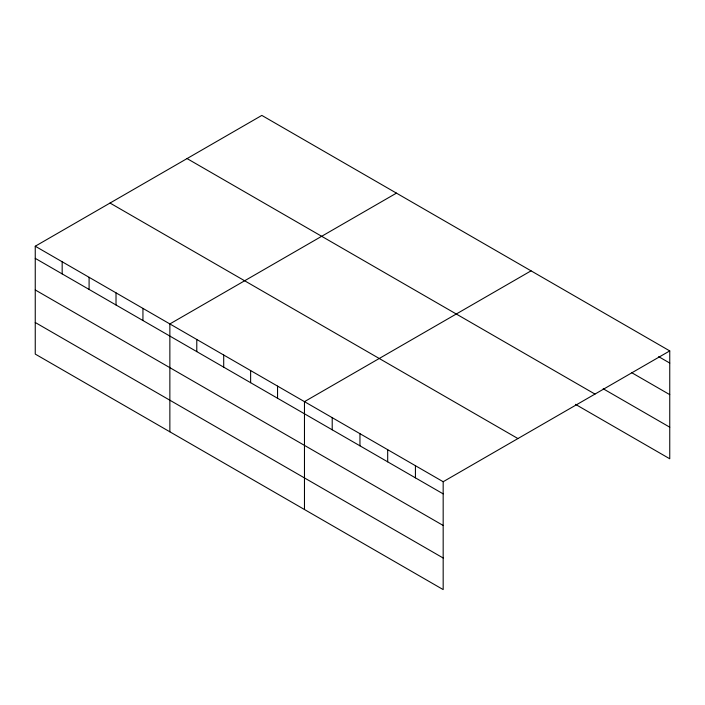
<?xml version="1.0" encoding="UTF-8"?>
<svg xmlns="http://www.w3.org/2000/svg" width="705" height="705" viewBox="0 0 705 705"><rect width="100%" height="100%" fill="white"/><g stroke="black" fill="none" stroke-linecap="round" stroke-linejoin="round"><path stroke-width="1.06" d="M443.172 525.463L443.172 481.726L35.25 246.221L35.25 354.086L443.172 589.591L443.172 525.463L35.25 289.949M575.439 404.326L669.75 458.779L669.75 350.914L261.828 115.409L35.25 246.221M396.448 193.126L169.861 323.939L169.861 431.804M531.059 270.843L304.472 401.656L304.472 509.521M443.172 481.726L669.75 350.914M658.655 356.651L669.75 363.057M631.839 372.76L669.75 394.641M603.18 388.755L669.75 427.186M187.063 158.572L594.976 394.086M110.024 203.049L517.937 438.563M35.25 258.356L443.172 493.87M35.25 322.493L443.172 558.008M415.43 465.714L415.43 477.858M387.688 449.702L387.688 461.837M359.955 433.69L359.955 445.824M332.214 417.668L332.214 429.812M277.55 386.111L277.55 398.255M250.627 370.566L250.627 382.709M223.705 355.029L223.705 367.164M196.783 339.484L196.783 351.619M142.939 308.393L142.939 320.537M116.017 292.848L116.017 304.992M89.094 277.303L89.094 289.447M62.172 261.767L62.172 273.901"/></g></svg>
